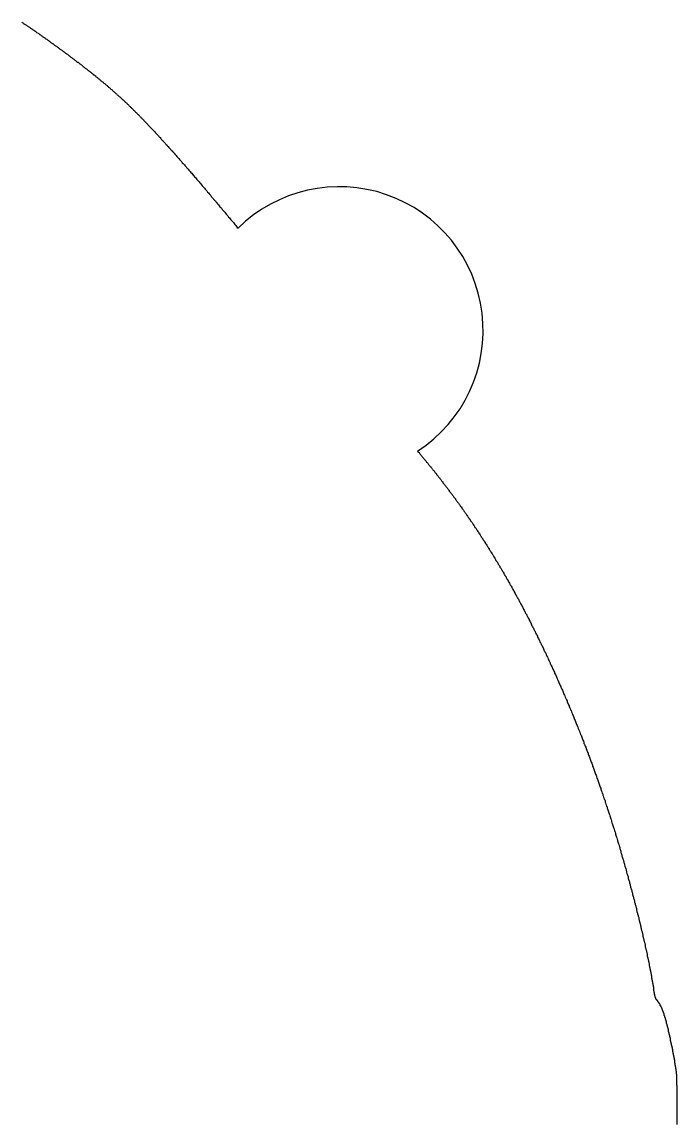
# Model space of a CAD drawing. Header units: millimetres. Extents: x 289 to 9778, y -894 to 6380.
# Drawn here: x 7161.45 to 7184.21, y -376.56 to -338.24 of the extents above; entities that cross this region are included whole.
import ezdxf

# ---------------------------------------------------------------- set-up
doc = ezdxf.new("R2010")
doc.units = ezdxf.units.MM

msp = doc.modelspace()

# ---------------------------------------------------------------- linework, layer by layer
for points in [[(7161.44, -338.243, 0), (7161.46, -338.253, 0), (7161.48, -338.273, 0), (7161.5, -338.283, 0), (7161.52, -338.303, 0), (7161.54, -338.313, 0), (7161.56, -338.323, 0), (7161.58, -338.343, 0), (7161.61, -338.353, 0), (7161.63, -338.373, 0), (7161.65, -338.383, 0), (7161.67, -338.393, 0), (7161.69, -338.413, 0), (7161.71, -338.423, 0), (7161.73, -338.443, 0), (7161.75, -338.453, 0), (7161.77, -338.473, 0), (7161.79, -338.483, 0), (7161.82, -338.503, 0), (7161.84, -338.513, 0), (7161.86, -338.523, 0), (7161.88, -338.543, 0), (7161.9, -338.553, 0), (7161.92, -338.573, 0), (7161.94, -338.583, 0), (7161.96, -338.603, 0), (7161.99, -338.613, 0), (7162.01, -338.633, 0), (7162.03, -338.643, 0), (7162.05, -338.663, 0), (7162.07, -338.673, 0), (7162.09, -338.693, 0), (7162.11, -338.703, 0), (7162.13, -338.723, 0), (7162.16, -338.733, 0), (7162.18, -338.753, 0), (7162.2, -338.763, 0), (7162.22, -338.783, 0), (7162.24, -338.793, 0), (7162.26, -338.813, 0), (7162.28, -338.823, 0), (7162.31, -338.843, 0), (7162.33, -338.853, 0), (7162.35, -338.873, 0), (7162.37, -338.883, 0), (7162.39, -338.903, 0), (7162.41, -338.913, 0), (7162.43, -338.933, 0), (7162.45, -338.953, 0), (7162.48, -338.963, 0), (7162.5, -338.983, 0), (7162.52, -338.993, 0), (7162.54, -339.013, 0), (7162.56, -339.023, 0), (7162.58, -339.043, 0), (7162.6, -339.053, 0), (7162.62, -339.073, 0), (7162.65, -339.083, 0), (7162.67, -339.103, 0), (7162.69, -339.113, 0), (7162.71, -339.133, 0), (7162.73, -339.153, 0), (7162.75, -339.163, 0), (7162.77, -339.183, 0), (7162.79, -339.193, 0), (7162.82, -339.213, 0), (7162.84, -339.223, 0), (7162.86, -339.243, 0), (7162.88, -339.253, 0), (7162.9, -339.273, 0), (7162.92, -339.283, 0), (7162.94, -339.303, 0), (7162.96, -339.323, 0), (7162.98, -339.333, 0), (7163, -339.353, 0), (7163.03, -339.363, 0), (7163.05, -339.383, 0), (7163.07, -339.393, 0), (7163.09, -339.413, 0), (7163.11, -339.423, 0), (7163.13, -339.443, 0), (7163.15, -339.463, 0), (7163.17, -339.473, 0), (7163.19, -339.493, 0), (7163.21, -339.503, 0), (7163.23, -339.523, 0), (7163.25, -339.533, 0), (7163.27, -339.553, 0), (7163.29, -339.563, 0), (7163.31, -339.583, 0), (7163.33, -339.603, 0), (7163.35, -339.613, 0), (7163.37, -339.633, 0), (7163.4, -339.643, 0), (7163.42, -339.663, 0), (7163.44, -339.673, 0), (7163.46, -339.693, 0), (7163.48, -339.703, 0), (7163.5, -339.723, 0), (7163.52, -339.733, 0), (7163.54, -339.753, 0), (7163.56, -339.773, 0), (7163.57, -339.783, 0), (7163.59, -339.803, 0), (7163.61, -339.813, 0), (7163.63, -339.833, 0), (7163.65, -339.843, 0), (7163.67, -339.863, 0), (7163.69, -339.873, 0), (7163.71, -339.893, 0), (7163.73, -339.903, 0), (7163.75, -339.923, 0), (7163.77, -339.933, 0), (7163.79, -339.953, 0), (7163.81, -339.963, 0), (7163.83, -339.983, 0), (7163.85, -339.993, 0), (7163.86, -340.013, 0), (7163.88, -340.023, 0), (7163.9, -340.043, 0), (7163.92, -340.053, 0), (7163.94, -340.073, 0), (7163.96, -340.083, 0), (7163.98, -340.103, 0), (7164, -340.113, 0), (7164.01, -340.133, 0), (7164.03, -340.143, 0), (7164.05, -340.163, 0), (7164.07, -340.173, 0), (7164.09, -340.193, 0), (7164.1, -340.203, 0), (7164.12, -340.223, 0), (7164.14, -340.233, 0), (7164.16, -340.253, 0), (7164.18, -340.263, 0), (7164.19, -340.283, 0), (7164.21, -340.293, 0), (7164.23, -340.313, 0), (7164.25, -340.323, 0), (7164.27, -340.333, 0), (7164.28, -340.353, 0), (7164.3, -340.363, 0), (7164.32, -340.383, 0), (7164.34, -340.393, 0), (7164.35, -340.413, 0), (7164.37, -340.423, 0), (7164.39, -340.443, 0), (7164.41, -340.453, 0), (7164.42, -340.473, 0), (7164.44, -340.483, 0), (7164.46, -340.503, 0), (7164.48, -340.513, 0), (7164.49, -340.533, 0), (7164.51, -340.543, 0), (7164.53, -340.563, 0), (7164.54, -340.573, 0), (7164.56, -340.593, 0), (7164.58, -340.603, 0), (7164.59, -340.623, 0), (7164.61, -340.633, 0), (7164.63, -340.653, 0), (7164.65, -340.663, 0), (7164.66, -340.683, 0), (7164.68, -340.693, 0), (7164.7, -340.713, 0), (7164.71, -340.723, 0), (7164.73, -340.743, 0), (7164.75, -340.753, 0), (7164.76, -340.773, 0), (7164.78, -340.783, 0), (7164.8, -340.803, 0), (7164.82, -340.813, 0), (7164.83, -340.833, 0), (7164.85, -340.843, 0), (7164.87, -340.863, 0), (7164.88, -340.873, 0), (7164.9, -340.893, 0), (7164.92, -340.913, 0), (7164.93, -340.923, 0), (7164.95, -340.943, 0), (7164.97, -340.953, 0), (7164.99, -340.973, 0), (7165, -340.983, 0), (7165.02, -341.003, 0), (7165.04, -341.023, 0), (7165.05, -341.033, 0), (7165.07, -341.053, 0), (7165.09, -341.063, 0), (7165.1, -341.083, 0), (7165.12, -341.103, 0), (7165.14, -341.113, 0), (7165.16, -341.133, 0), (7165.17, -341.153, 0), (7165.19, -341.163, 0), (7165.21, -341.183, 0), (7165.22, -341.203, 0), (7165.24, -341.213, 0), (7165.26, -341.233, 0), (7165.28, -341.253, 0), (7165.29, -341.263, 0), (7165.31, -341.283, 0), (7165.33, -341.303, 0), (7165.35, -341.323, 0), (7165.36, -341.333, 0), (7165.38, -341.353, 0), (7165.4, -341.373, 0), (7165.42, -341.393, 0), (7165.43, -341.403, 0), (7165.45, -341.423, 0), (7165.47, -341.443, 0), (7165.49, -341.463, 0), (7165.5, -341.473, 0), (7165.52, -341.493, 0), (7165.54, -341.513, 0), (7165.56, -341.533, 0), (7165.58, -341.553, 0), (7165.59, -341.573, 0), (7165.61, -341.583, 0), (7165.63, -341.603, 0), (7165.65, -341.623, 0), (7165.67, -341.643, 0), (7165.69, -341.663, 0), (7165.7, -341.683, 0), (7165.72, -341.703, 0), (7165.74, -341.723, 0), (7165.76, -341.743, 0), (7165.78, -341.763, 0), (7165.8, -341.783, 0), (7165.82, -341.803, 0), (7165.84, -341.823, 0), (7165.85, -341.843, 0), (7165.87, -341.863, 0), (7165.89, -341.883, 0), (7165.91, -341.903, 0), (7165.93, -341.923, 0), (7165.95, -341.943, 0), (7165.97, -341.963, 0), (7165.99, -341.983, 0), (7166.01, -342.003, 0), (7166.03, -342.023, 0), (7166.05, -342.043, 0), (7166.07, -342.063, 0), (7166.09, -342.093, 0), (7166.11, -342.113, 0), (7166.13, -342.133, 0), (7166.15, -342.153, 0), (7166.17, -342.173, 0), (7166.19, -342.203, 0), (7166.21, -342.223, 0), (7166.23, -342.243, 0), (7166.25, -342.263, 0), (7166.27, -342.293, 0), (7166.29, -342.313, 0), (7166.31, -342.333, 0), (7166.34, -342.363, 0), (7166.36, -342.383, 0), (7166.38, -342.403, 0), (7166.4, -342.433, 0), (7166.42, -342.453, 0), (7166.44, -342.483, 0), (7166.46, -342.503, 0), (7166.49, -342.523, 0), (7166.51, -342.553, 0), (7166.53, -342.573, 0), (7166.55, -342.603, 0), (7166.58, -342.623, 0), (7166.6, -342.653, 0), (7166.62, -342.673, 0), (7166.64, -342.703, 0), (7166.67, -342.723, 0), (7166.69, -342.753, 0), (7166.71, -342.783, 0), (7166.74, -342.803, 0), (7166.76, -342.833, 0), (7166.78, -342.863, 0), (7166.81, -342.883, 0), (7166.83, -342.913, 0), (7166.85, -342.943, 0), (7166.88, -342.963, 0), (7166.9, -342.993, 0), (7166.92, -343.023, 0), (7166.95, -343.043, 0), (7166.97, -343.073, 0), (7167, -343.103, 0), (7167.02, -343.133, 0), (7167.05, -343.163, 0), (7167.07, -343.183, 0), (7167.1, -343.213, 0), (7167.12, -343.243, 0), (7167.15, -343.273, 0), (7167.17, -343.303, 0), (7167.2, -343.333, 0), (7167.22, -343.363, 0), (7167.25, -343.393, 0), (7167.27, -343.413, 0), (7167.3, -343.443, 0), (7167.32, -343.473, 0), (7167.35, -343.503, 0), (7167.37, -343.533, 0), (7167.4, -343.563, 0), (7167.42, -343.593, 0), (7167.45, -343.623, 0), (7167.48, -343.653, 0), (7167.5, -343.683, 0), (7167.53, -343.713, 0), (7167.55, -343.743, 0), (7167.58, -343.773, 0), (7167.61, -343.803, 0), (7167.63, -343.833, 0), (7167.66, -343.873, 0), (7167.69, -343.903, 0), (7167.71, -343.933, 0), (7167.74, -343.963, 0), (7167.77, -343.993, 0), (7167.79, -344.023, 0), (7167.82, -344.053, 0), (7167.85, -344.083, 0), (7167.87, -344.113, 0), (7167.9, -344.153, 0), (7167.93, -344.183, 0), (7167.95, -344.213, 0), (7167.98, -344.243, 0), (7168.01, -344.273, 0), (7168.03, -344.303, 0), (7168.06, -344.343, 0), (7168.09, -344.373, 0), (7168.11, -344.403, 0), (7168.14, -344.433, 0), (7168.17, -344.463, 0), (7168.2, -344.503, 0), (7168.22, -344.533, 0), (7168.25, -344.563, 0), (7168.28, -344.593, 0), (7168.3, -344.633, 0), (7168.33, -344.663, 0), (7168.36, -344.693, 0), (7168.39, -344.723, 0), (7168.41, -344.763, 0), (7168.44, -344.793, 0), (7168.47, -344.823, 0), (7168.5, -344.853, 0), (7168.52, -344.893, 0), (7168.55, -344.923, 0), (7168.58, -344.953, 0), (7168.6, -344.983, 0), (7168.63, -345.023, 0), (7168.66, -345.053, 0), (7168.69, -345.083, 0), (7168.71, -345.123, 0), (7168.74, -345.153, 0), (7168.77, -345.183, 0), (7168.8, -345.213, 0), (7168.82, -345.253, 0), (7168.85, -345.283, 0), (7168.88, -345.313, 0), (7168.9, -345.353, 0), (7168.93, -345.383, 0), (7168.96, -345.413, 0)], [(7175.2, -353.163, 0), (7175.21, -353.183, 0), (7175.23, -353.203, 0), (7175.25, -353.213, 0), (7175.26, -353.233, 0), (7175.28, -353.253, 0), (7175.29, -353.273, 0), (7175.31, -353.293, 0), (7175.32, -353.313, 0), (7175.34, -353.333, 0), (7175.36, -353.353, 0), (7175.37, -353.373, 0), (7175.39, -353.393, 0), (7175.4, -353.403, 0), (7175.42, -353.423, 0), (7175.43, -353.443, 0), (7175.45, -353.463, 0), (7175.47, -353.483, 0), (7175.48, -353.503, 0), (7175.5, -353.523, 0), (7175.51, -353.543, 0), (7175.53, -353.563, 0), (7175.55, -353.583, 0), (7175.56, -353.603, 0), (7175.58, -353.623, 0), (7175.59, -353.643, 0), (7175.61, -353.663, 0), (7175.62, -353.683, 0), (7175.64, -353.693, 0), (7175.66, -353.713, 0), (7175.67, -353.733, 0), (7175.69, -353.753, 0), (7175.7, -353.773, 0), (7175.72, -353.793, 0), (7175.73, -353.813, 0), (7175.75, -353.833, 0), (7175.77, -353.853, 0), (7175.78, -353.873, 0), (7175.8, -353.893, 0), (7175.81, -353.913, 0), (7175.83, -353.933, 0), (7175.85, -353.953, 0), (7175.86, -353.973, 0), (7175.88, -353.993, 0), (7175.89, -354.013, 0), (7175.91, -354.033, 0), (7175.92, -354.053, 0), (7175.94, -354.073, 0), (7175.96, -354.093, 0), (7175.97, -354.113, 0), (7175.99, -354.133, 0), (7176, -354.153, 0), (7176.02, -354.173, 0), (7176.03, -354.193, 0), (7176.05, -354.213, 0), (7176.07, -354.233, 0), (7176.08, -354.263, 0), (7176.1, -354.283, 0), (7176.11, -354.303, 0), (7176.13, -354.323, 0), (7176.14, -354.343, 0), (7176.16, -354.363, 0), (7176.18, -354.383, 0), (7176.19, -354.403, 0), (7176.21, -354.423, 0), (7176.22, -354.443, 0), (7176.24, -354.463, 0), (7176.26, -354.483, 0), (7176.27, -354.503, 0), (7176.29, -354.523, 0), (7176.3, -354.553, 0), (7176.32, -354.573, 0), (7176.33, -354.593, 0), (7176.35, -354.613, 0), (7176.37, -354.633, 0), (7176.38, -354.653, 0), (7176.4, -354.673, 0), (7176.41, -354.693, 0), (7176.43, -354.713, 0), (7176.44, -354.743, 0), (7176.46, -354.763, 0), (7176.48, -354.783, 0), (7176.49, -354.803, 0), (7176.51, -354.823, 0), (7176.52, -354.843, 0), (7176.54, -354.863, 0), (7176.55, -354.893, 0), (7176.57, -354.913, 0), (7176.58, -354.933, 0), (7176.6, -354.953, 0), (7176.62, -354.973, 0), (7176.63, -354.993, 0), (7176.65, -355.023, 0), (7176.66, -355.043, 0), (7176.68, -355.063, 0), (7176.69, -355.083, 0), (7176.71, -355.103, 0), (7176.73, -355.133, 0), (7176.74, -355.153, 0), (7176.76, -355.173, 0), (7176.77, -355.193, 0), (7176.79, -355.213, 0), (7176.8, -355.243, 0), (7176.82, -355.263, 0), (7176.84, -355.283, 0), (7176.85, -355.303, 0), (7176.87, -355.333, 0), (7176.88, -355.353, 0), (7176.9, -355.373, 0), (7176.91, -355.393, 0), (7176.93, -355.423, 0), (7176.94, -355.443, 0), (7176.96, -355.463, 0), (7176.98, -355.483, 0), (7176.99, -355.513, 0), (7177.01, -355.533, 0), (7177.02, -355.553, 0), (7177.04, -355.583, 0), (7177.05, -355.603, 0), (7177.07, -355.623, 0), (7177.09, -355.643, 0), (7177.1, -355.673, 0), (7177.12, -355.693, 0), (7177.13, -355.713, 0), (7177.15, -355.743, 0), (7177.16, -355.763, 0), (7177.18, -355.783, 0), (7177.19, -355.813, 0), (7177.21, -355.833, 0), (7177.23, -355.853, 0), (7177.24, -355.883, 0), (7177.26, -355.903, 0), (7177.27, -355.923, 0), (7177.29, -355.953, 0), (7177.3, -355.973, 0), (7177.32, -355.993, 0), (7177.33, -356.023, 0), (7177.35, -356.043, 0), (7177.37, -356.073, 0), (7177.38, -356.093, 0), (7177.4, -356.113, 0), (7177.41, -356.143, 0), (7177.43, -356.163, 0), (7177.44, -356.193, 0), (7177.46, -356.213, 0), (7177.47, -356.233, 0), (7177.49, -356.263, 0), (7177.51, -356.283, 0), (7177.52, -356.313, 0), (7177.54, -356.333, 0), (7177.55, -356.363, 0), (7177.57, -356.383, 0), (7177.58, -356.403, 0), (7177.6, -356.433, 0), (7177.61, -356.453, 0), (7177.63, -356.483, 0), (7177.65, -356.503, 0), (7177.66, -356.533, 0), (7177.68, -356.553, 0), (7177.69, -356.583, 0), (7177.71, -356.603, 0), (7177.72, -356.633, 0), (7177.74, -356.653, 0), (7177.75, -356.683, 0), (7177.77, -356.703, 0), (7177.79, -356.733, 0), (7177.8, -356.753, 0), (7177.82, -356.783, 0), (7177.83, -356.803, 0), (7177.85, -356.833, 0), (7177.86, -356.853, 0), (7177.88, -356.883, 0), (7177.89, -356.913, 0), (7177.91, -356.933, 0), (7177.92, -356.963, 0), (7177.94, -356.983, 0), (7177.96, -357.013, 0), (7177.97, -357.033, 0), (7177.99, -357.063, 0), (7178, -357.093, 0), (7178.02, -357.113, 0), (7178.03, -357.143, 0), (7178.05, -357.163, 0), (7178.06, -357.193, 0), (7178.08, -357.223, 0), (7178.1, -357.243, 0), (7178.11, -357.273, 0), (7178.13, -357.293, 0), (7178.14, -357.323, 0), (7178.16, -357.353, 0), (7178.17, -357.373, 0), (7178.19, -357.403, 0), (7178.2, -357.433, 0), (7178.22, -357.453, 0), (7178.23, -357.483, 0), (7178.25, -357.513, 0), (7178.27, -357.533, 0), (7178.28, -357.563, 0), (7178.3, -357.593, 0), (7178.31, -357.623, 0), (7178.33, -357.643, 0), (7178.34, -357.673, 0), (7178.36, -357.703, 0), (7178.37, -357.723, 0), (7178.39, -357.753, 0), (7178.4, -357.783, 0), (7178.42, -357.813, 0), (7178.44, -357.833, 0), (7178.45, -357.863, 0), (7178.47, -357.893, 0), (7178.48, -357.923, 0), (7178.5, -357.943, 0), (7178.51, -357.973, 0), (7178.53, -358.003, 0), (7178.54, -358.033, 0), (7178.56, -358.063, 0), (7178.57, -358.083, 0), (7178.59, -358.113, 0), (7178.6, -358.143, 0), (7178.62, -358.173, 0), (7178.64, -358.203, 0), (7178.65, -358.223, 0), (7178.67, -358.253, 0), (7178.68, -358.283, 0), (7178.7, -358.313, 0), (7178.71, -358.343, 0), (7178.73, -358.373, 0), (7178.74, -358.403, 0), (7178.76, -358.423, 0), (7178.77, -358.453, 0), (7178.79, -358.483, 0), (7178.81, -358.513, 0), (7178.82, -358.543, 0), (7178.84, -358.573, 0), (7178.85, -358.603, 0), (7178.87, -358.633, 0), (7178.88, -358.663, 0), (7178.9, -358.693, 0), (7178.91, -358.723, 0), (7178.93, -358.753, 0), (7178.94, -358.783, 0), (7178.96, -358.803, 0), (7178.97, -358.833, 0), (7178.99, -358.863, 0), (7179.01, -358.893, 0), (7179.02, -358.923, 0), (7179.04, -358.953, 0), (7179.05, -358.983, 0), (7179.07, -359.013, 0), (7179.08, -359.043, 0), (7179.1, -359.073, 0), (7179.11, -359.103, 0), (7179.13, -359.133, 0), (7179.14, -359.163, 0), (7179.16, -359.203, 0), (7179.17, -359.233, 0), (7179.19, -359.263, 0), (7179.2, -359.293, 0), (7179.22, -359.323, 0), (7179.24, -359.353, 0), (7179.25, -359.383, 0), (7179.27, -359.413, 0), (7179.28, -359.443, 0), (7179.3, -359.473, 0), (7179.31, -359.503, 0), (7179.33, -359.533, 0), (7179.34, -359.563, 0), (7179.36, -359.593, 0), (7179.37, -359.633, 0), (7179.39, -359.663, 0), (7179.4, -359.693, 0), (7179.42, -359.723, 0), (7179.43, -359.753, 0), (7179.45, -359.783, 0), (7179.46, -359.813, 0), (7179.48, -359.843, 0), (7179.49, -359.883, 0), (7179.51, -359.913, 0), (7179.53, -359.943, 0), (7179.54, -359.973, 0), (7179.56, -360.003, 0), (7179.57, -360.033, 0), (7179.59, -360.073, 0), (7179.6, -360.103, 0), (7179.62, -360.133, 0), (7179.63, -360.163, 0), (7179.65, -360.193, 0), (7179.66, -360.233, 0), (7179.68, -360.263, 0), (7179.69, -360.293, 0), (7179.71, -360.323, 0), (7179.72, -360.353, 0), (7179.74, -360.393, 0), (7179.75, -360.423, 0), (7179.77, -360.453, 0), (7179.78, -360.483, 0), (7179.8, -360.523, 0), (7179.81, -360.553, 0), (7179.83, -360.583, 0), (7179.84, -360.613, 0), (7179.86, -360.653, 0), (7179.87, -360.683, 0), (7179.89, -360.713, 0), (7179.9, -360.743, 0), (7179.92, -360.783, 0), (7179.93, -360.813, 0), (7179.95, -360.843, 0), (7179.96, -360.883, 0), (7179.98, -360.913, 0), (7179.99, -360.943, 0), (7180.01, -360.973, 0), (7180.02, -361.013, 0), (7180.04, -361.043, 0), (7180.05, -361.073, 0), (7180.06, -361.113, 0), (7180.08, -361.143, 0), (7180.09, -361.173, 0), (7180.11, -361.213, 0), (7180.12, -361.243, 0), (7180.14, -361.273, 0), (7180.15, -361.313, 0), (7180.17, -361.343, 0), (7180.18, -361.373, 0), (7180.2, -361.413, 0), (7180.21, -361.443, 0), (7180.23, -361.473, 0), (7180.24, -361.513, 0), (7180.26, -361.543, 0), (7180.27, -361.573, 0), (7180.28, -361.613, 0), (7180.3, -361.643, 0), (7180.31, -361.673, 0), (7180.33, -361.713, 0), (7180.34, -361.743, 0), (7180.36, -361.783, 0), (7180.37, -361.813, 0), (7180.39, -361.843, 0), (7180.4, -361.883, 0), (7180.41, -361.913, 0), (7180.43, -361.953, 0), (7180.44, -361.983, 0), (7180.46, -362.013, 0), (7180.47, -362.053, 0), (7180.49, -362.083, 0), (7180.5, -362.113, 0), (7180.51, -362.153, 0), (7180.53, -362.183, 0), (7180.54, -362.223, 0), (7180.56, -362.253, 0), (7180.57, -362.293, 0), (7180.58, -362.323, 0), (7180.6, -362.353, 0), (7180.61, -362.393, 0), (7180.63, -362.423, 0), (7180.64, -362.463, 0), (7180.65, -362.493, 0), (7180.67, -362.523, 0), (7180.68, -362.563, 0), (7180.7, -362.593, 0), (7180.71, -362.633, 0), (7180.72, -362.663, 0), (7180.74, -362.703, 0), (7180.75, -362.733, 0), (7180.77, -362.763, 0), (7180.78, -362.803, 0), (7180.79, -362.833, 0), (7180.81, -362.873, 0), (7180.82, -362.903, 0), (7180.83, -362.943, 0), (7180.85, -362.973, 0), (7180.86, -363.013, 0), (7180.88, -363.043, 0), (7180.89, -363.073, 0), (7180.9, -363.113, 0), (7180.92, -363.143, 0), (7180.93, -363.183, 0), (7180.94, -363.213, 0), (7180.96, -363.253, 0), (7180.97, -363.283, 0), (7180.98, -363.323, 0), (7181, -363.353, 0), (7181.01, -363.393, 0), (7181.02, -363.423, 0), (7181.04, -363.453, 0), (7181.05, -363.493, 0), (7181.06, -363.523, 0), (7181.08, -363.563, 0), (7181.09, -363.593, 0), (7181.1, -363.633, 0), (7181.12, -363.663, 0), (7181.13, -363.703, 0), (7181.14, -363.733, 0), (7181.16, -363.773, 0), (7181.17, -363.803, 0), (7181.18, -363.843, 0), (7181.19, -363.873, 0), (7181.21, -363.903, 0), (7181.22, -363.943, 0), (7181.23, -363.973, 0), (7181.25, -364.013, 0), (7181.26, -364.043, 0), (7181.27, -364.083, 0), (7181.28, -364.113, 0), (7181.3, -364.153, 0), (7181.31, -364.183, 0), (7181.32, -364.223, 0), (7181.33, -364.253, 0), (7181.35, -364.293, 0), (7181.36, -364.323, 0), (7181.37, -364.363, 0), (7181.38, -364.393, 0), (7181.4, -364.433, 0), (7181.41, -364.463, 0), (7181.42, -364.493, 0), (7181.43, -364.533, 0), (7181.45, -364.563, 0), (7181.46, -364.603, 0), (7181.47, -364.633, 0), (7181.48, -364.673, 0), (7181.49, -364.703, 0), (7181.51, -364.743, 0), (7181.52, -364.773, 0), (7181.53, -364.813, 0), (7181.54, -364.843, 0), (7181.56, -364.883, 0), (7181.57, -364.913, 0), (7181.58, -364.953, 0), (7181.59, -364.983, 0), (7181.6, -365.013, 0), (7181.61, -365.053, 0), (7181.63, -365.083, 0), (7181.64, -365.123, 0), (7181.65, -365.153, 0), (7181.66, -365.193, 0), (7181.67, -365.223, 0), (7181.68, -365.263, 0), (7181.7, -365.293, 0), (7181.71, -365.323, 0), (7181.72, -365.363, 0), (7181.73, -365.393, 0), (7181.74, -365.433, 0), (7181.75, -365.463, 0), (7181.76, -365.503, 0), (7181.78, -365.533, 0), (7181.79, -365.573, 0), (7181.8, -365.603, 0), (7181.81, -365.633, 0), (7181.82, -365.673, 0), (7181.83, -365.703, 0), (7181.84, -365.743, 0), (7181.85, -365.773, 0), (7181.87, -365.803, 0), (7181.88, -365.843, 0), (7181.89, -365.873, 0), (7181.9, -365.913, 0), (7181.91, -365.943, 0), (7181.92, -365.973, 0), (7181.93, -366.013, 0), (7181.94, -366.043, 0), (7181.95, -366.083, 0), (7181.96, -366.113, 0), (7181.97, -366.143, 0), (7181.98, -366.183, 0), (7181.99, -366.213, 0), (7182.01, -366.253, 0), (7182.02, -366.283, 0), (7182.03, -366.313, 0), (7182.04, -366.353, 0), (7182.05, -366.383, 0), (7182.06, -366.413, 0), (7182.07, -366.453, 0), (7182.08, -366.483, 0), (7182.09, -366.513, 0), (7182.1, -366.553, 0), (7182.11, -366.583, 0), (7182.12, -366.613, 0), (7182.13, -366.653, 0), (7182.14, -366.683, 0), (7182.15, -366.713, 0), (7182.16, -366.753, 0), (7182.17, -366.783, 0), (7182.18, -366.813, 0), (7182.19, -366.843, 0), (7182.2, -366.883, 0), (7182.21, -366.913, 0), (7182.22, -366.943, 0), (7182.23, -366.983, 0), (7182.24, -367.013, 0), (7182.25, -367.043, 0), (7182.26, -367.073, 0), (7182.26, -367.113, 0), (7182.27, -367.143, 0), (7182.28, -367.173, 0), (7182.29, -367.203, 0), (7182.3, -367.243, 0), (7182.31, -367.273, 0), (7182.32, -367.303, 0), (7182.33, -367.333, 0), (7182.34, -367.363, 0), (7182.35, -367.403, 0), (7182.36, -367.433, 0), (7182.37, -367.463, 0), (7182.38, -367.493, 0), (7182.39, -367.523, 0), (7182.39, -367.553, 0), (7182.4, -367.593, 0), (7182.41, -367.623, 0), (7182.42, -367.653, 0), (7182.43, -367.683, 0), (7182.44, -367.713, 0), (7182.45, -367.743, 0), (7182.46, -367.773, 0), (7182.46, -367.803, 0), (7182.47, -367.843, 0), (7182.48, -367.873, 0), (7182.49, -367.903, 0), (7182.5, -367.933, 0), (7182.51, -367.963, 0), (7182.52, -367.993, 0), (7182.52, -368.023, 0), (7182.53, -368.053, 0), (7182.54, -368.083, 0), (7182.55, -368.113, 0), (7182.56, -368.143, 0), (7182.56, -368.173, 0), (7182.57, -368.203, 0), (7182.58, -368.233, 0), (7182.59, -368.263, 0), (7182.6, -368.293, 0), (7182.6, -368.323, 0), (7182.61, -368.353, 0), (7182.62, -368.383, 0), (7182.63, -368.413, 0), (7182.64, -368.443, 0), (7182.64, -368.473, 0), (7182.65, -368.503, 0), (7182.66, -368.533, 0), (7182.67, -368.563, 0), (7182.67, -368.583, 0), (7182.68, -368.613, 0), (7182.69, -368.643, 0), (7182.7, -368.673, 0), (7182.7, -368.703, 0), (7182.71, -368.733, 0), (7182.72, -368.763, 0), (7182.73, -368.783, 0), (7182.73, -368.813, 0), (7182.74, -368.843, 0), (7182.75, -368.873, 0), (7182.76, -368.903, 0), (7182.76, -368.923, 0), (7182.77, -368.953, 0), (7182.78, -368.983, 0), (7182.78, -369.013, 0), (7182.79, -369.033, 0), (7182.8, -369.063, 0), (7182.8, -369.093, 0), (7182.81, -369.123, 0), (7182.82, -369.143, 0), (7182.82, -369.173, 0), (7182.83, -369.203, 0), (7182.84, -369.223, 0), (7182.84, -369.253, 0), (7182.85, -369.283, 0), (7182.86, -369.303, 0), (7182.86, -369.333, 0), (7182.87, -369.353, 0), (7182.88, -369.383, 0), (7182.88, -369.413, 0), (7182.89, -369.433, 0), (7182.9, -369.463, 0), (7182.9, -369.483, 0), (7182.91, -369.513, 0), (7182.91, -369.533, 0), (7182.92, -369.563, 0), (7182.93, -369.583, 0), (7182.93, -369.613, 0), (7182.94, -369.633, 0), (7182.94, -369.663, 0), (7182.95, -369.683, 0), (7182.96, -369.713, 0), (7182.96, -369.733, 0), (7182.97, -369.753, 0), (7182.97, -369.783, 0), (7182.98, -369.803, 0), (7182.98, -369.833, 0), (7182.99, -369.853, 0), (7183, -369.873, 0), (7183, -369.903, 0), (7183.01, -369.923, 0), (7183.01, -369.943, 0), (7183.02, -369.973, 0), (7183.02, -369.993, 0), (7183.03, -370.013, 0), (7183.03, -370.033, 0), (7183.04, -370.063, 0), (7183.04, -370.083, 0), (7183.05, -370.103, 0), (7183.05, -370.123, 0), (7183.06, -370.143, 0), (7183.06, -370.173, 0), (7183.07, -370.193, 0), (7183.07, -370.213, 0), (7183.08, -370.233, 0), (7183.08, -370.253, 0), (7183.09, -370.273, 0), (7183.09, -370.293, 0), (7183.1, -370.313, 0), (7183.1, -370.343, 0), (7183.11, -370.363, 0), (7183.11, -370.383, 0), (7183.11, -370.403, 0), (7183.12, -370.423, 0), (7183.12, -370.443, 0), (7183.13, -370.463, 0), (7183.13, -370.483, 0), (7183.14, -370.503, 0), (7183.14, -370.513, 0), (7183.15, -370.533, 0), (7183.15, -370.553, 0), (7183.15, -370.573, 0), (7183.16, -370.593, 0), (7183.16, -370.613, 0), (7183.17, -370.633, 0), (7183.17, -370.653, 0), (7183.17, -370.663, 0), (7183.18, -370.683, 0), (7183.18, -370.703, 0), (7183.18, -370.723, 0), (7183.19, -370.743, 0), (7183.19, -370.753, 0), (7183.2, -370.773, 0), (7183.2, -370.793, 0), (7183.2, -370.803, 0), (7183.21, -370.823, 0), (7183.21, -370.843, 0), (7183.21, -370.853, 0), (7183.22, -370.873, 0), (7183.22, -370.893, 0), (7183.22, -370.903, 0), (7183.23, -370.923, 0), (7183.23, -370.933, 0), (7183.23, -370.953, 0), (7183.24, -370.973, 0), (7183.24, -370.983, 0), (7183.24, -371.003, 0), (7183.25, -371.013, 0), (7183.25, -371.033, 0), (7183.25, -371.043, 0), (7183.25, -371.063, 0), (7183.26, -371.073, 0), (7183.26, -371.093, 0), (7183.26, -371.103, 0), (7183.27, -371.123, 0), (7183.27, -371.133, 0), (7183.27, -371.143, 0), (7183.27, -371.163, 0), (7183.28, -371.173, 0), (7183.28, -371.183, 0), (7183.28, -371.203, 0), (7183.28, -371.213, 0), (7183.29, -371.223, 0), (7183.29, -371.243, 0), (7183.29, -371.253, 0), (7183.29, -371.263, 0), (7183.3, -371.283, 0), (7183.3, -371.293, 0), (7183.3, -371.303, 0), (7183.3, -371.313, 0), (7183.31, -371.333, 0), (7183.31, -371.343, 0), (7183.31, -371.353, 0), (7183.31, -371.363, 0), (7183.31, -371.383, 0), (7183.32, -371.393, 0), (7183.32, -371.403, 0), (7183.32, -371.413, 0), (7183.32, -371.423, 0), (7183.33, -371.433, 0), (7183.33, -371.443, 0), (7183.33, -371.463, 0), (7183.33, -371.473, 0), (7183.33, -371.483, 0), (7183.33, -371.493, 0), (7183.34, -371.503, 0), (7183.34, -371.513, 0), (7183.34, -371.523, 0), (7183.34, -371.533, 0), (7183.34, -371.543, 0), (7183.35, -371.553, 0), (7183.35, -371.563, 0), (7183.35, -371.573, 0), (7183.35, -371.583, 0), (7183.35, -371.593, 0), (7183.35, -371.603, 0), (7183.36, -371.613, 0), (7183.36, -371.623, 0), (7183.36, -371.633, 0), (7183.36, -371.643, 0), (7183.36, -371.653, 0), (7183.36, -371.663, 0), (7183.36, -371.663, 0), (7183.37, -371.673, 0), (7183.37, -371.683, 0), (7183.37, -371.693, 0), (7183.37, -371.703, 0), (7183.37, -371.713, 0), (7183.37, -371.723, 0), (7183.37, -371.723, 0), (7183.38, -371.733, 0), (7183.38, -371.743, 0), (7183.38, -371.753, 0), (7183.38, -371.763, 0), (7183.38, -371.763, 0), (7183.38, -371.773, 0), (7183.38, -371.783, 0), (7183.38, -371.793, 0), (7183.39, -371.793, 0), (7183.39, -371.803, 0), (7183.39, -371.813, 0), (7183.39, -371.823, 0), (7183.39, -371.823, 0), (7183.39, -371.833, 0), (7183.39, -371.843, 0), (7183.39, -371.843, 0), (7183.39, -371.853, 0), (7183.4, -371.863, 0), (7183.4, -371.863, 0), (7183.4, -371.873, 0), (7183.4, -371.883, 0), (7183.4, -371.883, 0), (7183.4, -371.893, 0), (7183.4, -371.903, 0), (7183.4, -371.903, 0), (7183.4, -371.913, 0), (7183.4, -371.913, 0), (7183.41, -371.923, 0), (7183.41, -371.933, 0), (7183.41, -371.933, 0), (7183.41, -371.943, 0), (7183.41, -371.943, 0), (7183.41, -371.953, 0), (7183.41, -371.953, 0), (7183.41, -371.963, 0), (7183.41, -371.963, 0), (7183.41, -371.973, 0), (7183.41, -371.973, 0), (7183.41, -371.983, 0), (7183.42, -371.983, 0), (7183.42, -371.993, 0), (7183.42, -371.993, 0), (7183.42, -372.003, 0), (7183.42, -372.003, 0), (7183.42, -372.013, 0), (7183.42, -372.013, 0), (7183.42, -372.023, 0), (7183.42, -372.023, 0), (7183.42, -372.033, 0), (7183.42, -372.033, 0), (7183.42, -372.033, 0), (7183.42, -372.043, 0), (7183.42, -372.043, 0), (7183.43, -372.053, 0), (7183.43, -372.053, 0), (7183.43, -372.053, 0), (7183.43, -372.063, 0), (7183.43, -372.063, 0), (7183.43, -372.073, 0), (7183.43, -372.073, 0), (7183.43, -372.073, 0), (7183.43, -372.083, 0), (7183.43, -372.083, 0), (7183.43, -372.083, 0), (7183.43, -372.093, 0), (7183.43, -372.093, 0), (7183.43, -372.093, 0), (7183.43, -372.093, 0), (7183.44, -372.103, 0), (7183.44, -372.103, 0), (7183.44, -372.103, 0), (7183.44, -372.113, 0), (7183.44, -372.113, 0), (7183.44, -372.113, 0), (7183.44, -372.113, 0), (7183.44, -372.123, 0), (7183.44, -372.123, 0), (7183.44, -372.123, 0), (7183.44, -372.123, 0), (7183.44, -372.133, 0), (7183.44, -372.133, 0), (7183.44, -372.133, 0), (7183.44, -372.133, 0), (7183.44, -372.133, 0), (7183.44, -372.143, 0), (7183.44, -372.143, 0), (7183.45, -372.143, 0), (7183.45, -372.143, 0), (7183.45, -372.143, 0), (7183.45, -372.143, 0), (7183.45, -372.153, 0), (7183.45, -372.153, 0), (7183.45, -372.153, 0), (7183.45, -372.153, 0), (7183.45, -372.153, 0), (7183.45, -372.153, 0), (7183.45, -372.153, 0), (7183.45, -372.163, 0), (7183.45, -372.163, 0), (7183.45, -372.163, 0), (7183.45, -372.163, 0), (7183.45, -372.163, 0), (7183.45, -372.163, 0), (7183.45, -372.163, 0), (7183.45, -372.163, 0), (7183.45, -372.173, 0), (7183.45, -372.173, 0), (7183.45, -372.173, 0), (7183.45, -372.173, 0), (7183.45, -372.173, 0), (7183.46, -372.173, 0), (7183.46, -372.173, 0), (7183.46, -372.173, 0), (7183.46, -372.173, 0), (7183.46, -372.173, 0), (7183.46, -372.173, 0), (7183.46, -372.183, 0), (7183.46, -372.183, 0), (7183.46, -372.183, 0), (7183.46, -372.183, 0), (7183.46, -372.183, 0), (7183.46, -372.183, 0), (7183.46, -372.183, 0), (7183.46, -372.183, 0), (7183.46, -372.183, 0), (7183.46, -372.183, 0), (7183.46, -372.183, 0), (7183.46, -372.183, 0), (7183.46, -372.193, 0), (7183.46, -372.193, 0), (7183.46, -372.193, 0), (7183.47, -372.193, 0), (7183.47, -372.193, 0), (7183.47, -372.193, 0), (7183.47, -372.193, 0), (7183.47, -372.193, 0), (7183.47, -372.193, 0), (7183.47, -372.193, 0), (7183.47, -372.193, 0), (7183.47, -372.203, 0), (7183.47, -372.203, 0), (7183.47, -372.203, 0), (7183.47, -372.203, 0), (7183.47, -372.203, 0), (7183.47, -372.203, 0), (7183.48, -372.203, 0), (7183.48, -372.203, 0), (7183.48, -372.203, 0), (7183.48, -372.213, 0), (7183.48, -372.213, 0), (7183.48, -372.213, 0), (7183.48, -372.213, 0), (7183.48, -372.213, 0), (7183.48, -372.213, 0), (7183.48, -372.213, 0), (7183.49, -372.223, 0), (7183.49, -372.223, 0), (7183.49, -372.223, 0), (7183.49, -372.223, 0), (7183.49, -372.223, 0), (7183.49, -372.223, 0), (7183.49, -372.233, 0), (7183.49, -372.233, 0), (7183.49, -372.233, 0), (7183.5, -372.233, 0), (7183.5, -372.233, 0), (7183.5, -372.233, 0), (7183.5, -372.243, 0), (7183.5, -372.243, 0), (7183.5, -372.243, 0), (7183.5, -372.243, 0), (7183.51, -372.243, 0), (7183.51, -372.243, 0), (7183.51, -372.253, 0), (7183.51, -372.253, 0), (7183.51, -372.253, 0), (7183.51, -372.253, 0), (7183.52, -372.253, 0), (7183.52, -372.263, 0), (7183.52, -372.263, 0), (7183.52, -372.263, 0), (7183.52, -372.263, 0), (7183.52, -372.273, 0), (7183.53, -372.273, 0), (7183.53, -372.273, 0), (7183.53, -372.273, 0), (7183.53, -372.283, 0), (7183.53, -372.283, 0), (7183.53, -372.283, 0), (7183.54, -372.283, 0), (7183.54, -372.293, 0), (7183.54, -372.293, 0), (7183.54, -372.293, 0), (7183.54, -372.293, 0), (7183.55, -372.303, 0), (7183.55, -372.303, 0), (7183.55, -372.303, 0), (7183.55, -372.303, 0), (7183.55, -372.313, 0), (7183.56, -372.313, 0), (7183.56, -372.313, 0), (7183.56, -372.323, 0), (7183.56, -372.323, 0), (7183.56, -372.323, 0), (7183.57, -372.323, 0), (7183.57, -372.333, 0), (7183.57, -372.333, 0), (7183.57, -372.333, 0), (7183.57, -372.343, 0), (7183.58, -372.343, 0), (7183.58, -372.343, 0), (7183.58, -372.353, 0), (7183.58, -372.353, 0), (7183.58, -372.353, 0), (7183.59, -372.363, 0), (7183.59, -372.363, 0), (7183.59, -372.363, 0), (7183.59, -372.373, 0), (7183.59, -372.373, 0), (7183.6, -372.373, 0), (7183.6, -372.383, 0), (7183.6, -372.383, 0), (7183.6, -372.383, 0), (7183.61, -372.393, 0), (7183.61, -372.393, 0), (7183.61, -372.403, 0), (7183.61, -372.403, 0), (7183.61, -372.403, 0), (7183.62, -372.413, 0), (7183.62, -372.413, 0), (7183.62, -372.413, 0), (7183.62, -372.423, 0), (7183.62, -372.423, 0), (7183.63, -372.433, 0), (7183.63, -372.433, 0), (7183.63, -372.443, 0), (7183.63, -372.443, 0), (7183.64, -372.443, 0), (7183.64, -372.453, 0), (7183.64, -372.453, 0), (7183.64, -372.463, 0), (7183.64, -372.463, 0), (7183.65, -372.473, 0), (7183.65, -372.473, 0), (7183.65, -372.473, 0), (7183.65, -372.483, 0), (7183.66, -372.483, 0), (7183.66, -372.493, 0), (7183.66, -372.493, 0), (7183.66, -372.503, 0), (7183.66, -372.503, 0), (7183.67, -372.513, 0), (7183.67, -372.513, 0), (7183.67, -372.523, 0), (7183.67, -372.523, 0), (7183.68, -372.533, 0), (7183.68, -372.533, 0), (7183.68, -372.543, 0), (7183.68, -372.543, 0), (7183.69, -372.553, 0), (7183.69, -372.553, 0), (7183.69, -372.563, 0), (7183.69, -372.573, 0), (7183.69, -372.573, 0), (7183.7, -372.583, 0), (7183.7, -372.583, 0), (7183.7, -372.593, 0), (7183.7, -372.593, 0), (7183.71, -372.603, 0), (7183.71, -372.603, 0), (7183.71, -372.613, 0), (7183.71, -372.623, 0), (7183.71, -372.623, 0), (7183.72, -372.633, 0), (7183.72, -372.633, 0), (7183.72, -372.643, 0), (7183.72, -372.653, 0), (7183.73, -372.653, 0), (7183.73, -372.663, 0), (7183.73, -372.673, 0), (7183.73, -372.673, 0), (7183.73, -372.683, 0), (7183.74, -372.693, 0), (7183.74, -372.693, 0), (7183.74, -372.703, 0), (7183.74, -372.703, 0), (7183.75, -372.713, 0), (7183.75, -372.723, 0), (7183.75, -372.733, 0), (7183.75, -372.733, 0), (7183.76, -372.743, 0), (7183.76, -372.753, 0), (7183.76, -372.753, 0), (7183.76, -372.763, 0), (7183.76, -372.773, 0), (7183.77, -372.783, 0), (7183.77, -372.783, 0), (7183.77, -372.793, 0), (7183.77, -372.803, 0), (7183.78, -372.803, 0), (7183.78, -372.813, 0), (7183.78, -372.823, 0), (7183.78, -372.833, 0), (7183.79, -372.843, 0), (7183.79, -372.843, 0), (7183.79, -372.853, 0), (7183.79, -372.863, 0), (7183.79, -372.873, 0), (7183.8, -372.873, 0), (7183.8, -372.883, 0), (7183.8, -372.893, 0), (7183.8, -372.903, 0), (7183.81, -372.913, 0), (7183.81, -372.913, 0), (7183.81, -372.923, 0), (7183.81, -372.933, 0), (7183.82, -372.943, 0), (7183.82, -372.953, 0), (7183.82, -372.963, 0), (7183.82, -372.963, 0), (7183.82, -372.973, 0), (7183.83, -372.983, 0), (7183.83, -372.993, 0), (7183.83, -373.003, 0), (7183.83, -373.013, 0), (7183.84, -373.023, 0), (7183.84, -373.023, 0), (7183.84, -373.033, 0), (7183.84, -373.043, 0), (7183.84, -373.053, 0), (7183.85, -373.063, 0), (7183.85, -373.073, 0), (7183.85, -373.083, 0), (7183.85, -373.093, 0), (7183.86, -373.093, 0), (7183.86, -373.103, 0), (7183.86, -373.113, 0), (7183.86, -373.123, 0), (7183.87, -373.133, 0), (7183.87, -373.143, 0), (7183.87, -373.153, 0), (7183.87, -373.163, 0), (7183.87, -373.173, 0), (7183.88, -373.183, 0), (7183.88, -373.193, 0), (7183.88, -373.193, 0), (7183.88, -373.203, 0), (7183.89, -373.213, 0), (7183.89, -373.223, 0), (7183.89, -373.233, 0), (7183.89, -373.243, 0), (7183.89, -373.253, 0), (7183.9, -373.263, 0), (7183.9, -373.273, 0), (7183.9, -373.283, 0), (7183.9, -373.293, 0), (7183.91, -373.303, 0), (7183.91, -373.313, 0), (7183.91, -373.323, 0), (7183.91, -373.333, 0), (7183.91, -373.343, 0), (7183.92, -373.353, 0), (7183.92, -373.363, 0), (7183.92, -373.373, 0), (7183.92, -373.373, 0), (7183.93, -373.383, 0), (7183.93, -373.393, 0), (7183.93, -373.403, 0), (7183.93, -373.413, 0), (7183.93, -373.423, 0), (7183.94, -373.433, 0), (7183.94, -373.443, 0), (7183.94, -373.453, 0), (7183.94, -373.463, 0), (7183.95, -373.473, 0), (7183.95, -373.483, 0), (7183.95, -373.493, 0), (7183.95, -373.503, 0), (7183.95, -373.513, 0), (7183.96, -373.523, 0), (7183.96, -373.533, 0), (7183.96, -373.543, 0), (7183.96, -373.553, 0), (7183.97, -373.563, 0), (7183.97, -373.573, 0), (7183.97, -373.583, 0), (7183.97, -373.593, 0), (7183.97, -373.603, 0), (7183.98, -373.613, 0), (7183.98, -373.623, 0), (7183.98, -373.633, 0), (7183.98, -373.643, 0), (7183.98, -373.653, 0), (7183.99, -373.663, 0), (7183.99, -373.673, 0), (7183.99, -373.683, 0), (7183.99, -373.693, 0), (7183.99, -373.703, 0), (7184, -373.713, 0), (7184, -373.723, 0), (7184, -373.733, 0), (7184, -373.743, 0), (7184, -373.753, 0), (7184.01, -373.763, 0), (7184.01, -373.773, 0), (7184.01, -373.783, 0), (7184.01, -373.793, 0), (7184.01, -373.803, 0), (7184.02, -373.813, 0), (7184.02, -373.823, 0), (7184.02, -373.833, 0), (7184.02, -373.833, 0), (7184.02, -373.843, 0), (7184.03, -373.853, 0), (7184.03, -373.863, 0), (7184.03, -373.873, 0), (7184.03, -373.883, 0), (7184.03, -373.893, 0), (7184.04, -373.903, 0), (7184.04, -373.913, 0), (7184.04, -373.923, 0), (7184.04, -373.933, 0), (7184.04, -373.943, 0), (7184.05, -373.953, 0), (7184.05, -373.963, 0), (7184.05, -373.973, 0), (7184.05, -373.983, 0), (7184.05, -373.993, 0), (7184.05, -374.003, 0), (7184.06, -374.013, 0), (7184.06, -374.023, 0), (7184.06, -374.023, 0), (7184.06, -374.033, 0), (7184.06, -374.043, 0), (7184.07, -374.053, 0), (7184.07, -374.063, 0), (7184.07, -374.073, 0), (7184.07, -374.083, 0), (7184.07, -374.093, 0), (7184.07, -374.103, 0), (7184.08, -374.113, 0), (7184.08, -374.123, 0), (7184.08, -374.123, 0), (7184.08, -374.133, 0), (7184.08, -374.143, 0), (7184.08, -374.153, 0), (7184.09, -374.163, 0), (7184.09, -374.173, 0), (7184.09, -374.183, 0), (7184.09, -374.193, 0), (7184.09, -374.203, 0), (7184.09, -374.203, 0), (7184.1, -374.213, 0), (7184.1, -374.223, 0), (7184.1, -374.233, 0), (7184.1, -374.243, 0), (7184.1, -374.253, 0), (7184.1, -374.253, 0), (7184.1, -374.263, 0), (7184.11, -374.273, 0), (7184.11, -374.283, 0), (7184.11, -374.293, 0), (7184.11, -374.303, 0), (7184.11, -374.303, 0), (7184.11, -374.313, 0), (7184.11, -374.323, 0), (7184.12, -374.333, 0), (7184.12, -374.343, 0), (7184.12, -374.343, 0), (7184.12, -374.353, 0), (7184.12, -374.363, 0), (7184.12, -374.373, 0), (7184.12, -374.373, 0), (7184.13, -374.383, 0), (7184.13, -374.393, 0), (7184.13, -374.403, 0), (7184.13, -374.403, 0), (7184.13, -374.413, 0), (7184.13, -374.423, 0), (7184.13, -374.433, 0), (7184.13, -374.433, 0), (7184.14, -374.443, 0), (7184.14, -374.453, 0), (7184.14, -374.463, 0), (7184.14, -374.463, 0), (7184.14, -374.473, 0), (7184.14, -374.483, 0), (7184.14, -374.483, 0), (7184.14, -374.493, 0), (7184.14, -374.503, 0), (7184.15, -374.513, 0), (7184.15, -374.513, 0), (7184.15, -374.523, 0), (7184.15, -374.533, 0), (7184.15, -374.533, 0), (7184.15, -374.543, 0), (7184.15, -374.553, 0), (7184.15, -374.553, 0), (7184.15, -374.563, 0), (7184.15, -374.573, 0), (7184.16, -374.573, 0), (7184.16, -374.583, 0), (7184.16, -374.593, 0), (7184.16, -374.593, 0), (7184.16, -374.603, 0), (7184.16, -374.613, 0), (7184.16, -374.613, 0), (7184.16, -374.623, 0), (7184.16, -374.633, 0), (7184.16, -374.633, 0), (7184.17, -374.643, 0), (7184.17, -374.653, 0), (7184.17, -374.653, 0), (7184.17, -374.663, 0), (7184.17, -374.673, 0), (7184.17, -374.673, 0), (7184.17, -374.683, 0), (7184.17, -374.683, 0), (7184.17, -374.693, 0), (7184.17, -374.703, 0), (7184.17, -374.703, 0), (7184.17, -374.713, 0), (7184.17, -374.723, 0), (7184.18, -374.723, 0), (7184.18, -374.733, 0), (7184.18, -374.743, 0), (7184.18, -374.743, 0), (7184.18, -374.753, 0), (7184.18, -374.763, 0), (7184.18, -374.763, 0), (7184.18, -374.773, 0), (7184.18, -374.783, 0), (7184.18, -374.783, 0), (7184.18, -374.793, 0), (7184.18, -374.793, 0), (7184.18, -374.803, 0), (7184.18, -374.813, 0), (7184.18, -374.813, 0), (7184.19, -374.823, 0), (7184.19, -374.833, 0), (7184.19, -374.833, 0), (7184.19, -374.843, 0), (7184.19, -374.853, 0), (7184.19, -374.853, 0), (7184.19, -374.863, 0), (7184.19, -374.873, 0), (7184.19, -374.873, 0), (7184.19, -374.883, 0), (7184.19, -374.893, 0), (7184.19, -374.893, 0), (7184.19, -374.903, 0), (7184.19, -374.913, 0), (7184.19, -374.913, 0), (7184.19, -374.923, 0), (7184.19, -374.933, 0), (7184.19, -374.943, 0), (7184.19, -374.943, 0), (7184.19, -374.953, 0), (7184.2, -374.963, 0), (7184.2, -374.963, 0), (7184.2, -374.973, 0), (7184.2, -374.983, 0), (7184.2, -374.983, 0), (7184.2, -374.993, 0), (7184.2, -375.003, 0), (7184.2, -375.013, 0), (7184.2, -375.013, 0), (7184.2, -375.023, 0), (7184.2, -375.033, 0), (7184.2, -375.043, 0), (7184.2, -375.043, 0), (7184.2, -375.053, 0), (7184.2, -375.063, 0), (7184.2, -375.073, 0), (7184.2, -375.073, 0), (7184.2, -375.083, 0), (7184.2, -375.093, 0), (7184.2, -375.103, 0), (7184.2, -375.113, 0), (7184.2, -375.113, 0), (7184.2, -375.123, 0), (7184.2, -375.133, 0), (7184.2, -375.143, 0), (7184.2, -375.153, 0), (7184.2, -375.163, 0), (7184.2, -375.163, 0), (7184.2, -375.173, 0), (7184.2, -375.183, 0), (7184.2, -375.193, 0), (7184.2, -375.203, 0), (7184.2, -375.213, 0), (7184.2, -375.223, 0), (7184.21, -375.223, 0), (7184.21, -375.233, 0), (7184.21, -375.243, 0), (7184.21, -375.253, 0), (7184.21, -375.263, 0), (7184.21, -375.273, 0), (7184.21, -375.283, 0), (7184.21, -375.293, 0), (7184.21, -375.303, 0), (7184.21, -375.313, 0), (7184.21, -375.323, 0), (7184.21, -375.333, 0), (7184.21, -375.343, 0), (7184.21, -375.353, 0), (7184.21, -375.363, 0), (7184.21, -375.373, 0), (7184.21, -375.383, 0), (7184.21, -375.393, 0), (7184.21, -375.403, 0), (7184.21, -375.413, 0), (7184.21, -375.423, 0), (7184.21, -375.433, 0), (7184.21, -375.443, 0), (7184.21, -375.453, 0), (7184.21, -375.463, 0), (7184.21, -375.473, 0), (7184.21, -375.483, 0), (7184.21, -375.493, 0), (7184.21, -375.513, 0), (7184.21, -375.523, 0), (7184.21, -375.533, 0), (7184.21, -375.543, 0), (7184.21, -375.553, 0), (7184.21, -375.563, 0), (7184.21, -375.583, 0), (7184.21, -375.593, 0), (7184.21, -375.603, 0), (7184.21, -375.613, 0), (7184.21, -375.633, 0), (7184.21, -375.643, 0), (7184.21, -375.653, 0), (7184.21, -375.663, 0), (7184.21, -375.683, 0), (7184.21, -375.693, 0), (7184.21, -375.703, 0), (7184.21, -375.723, 0), (7184.21, -375.733, 0), (7184.21, -375.743, 0), (7184.21, -375.763, 0), (7184.21, -375.773, 0), (7184.21, -375.783, 0), (7184.21, -375.803, 0), (7184.21, -375.813, 0), (7184.21, -375.833, 0), (7184.21, -375.843, 0), (7184.21, -375.863, 0), (7184.21, -375.873, 0), (7184.21, -375.883, 0), (7184.21, -375.903, 0), (7184.21, -375.913, 0), (7184.21, -375.933, 0), (7184.21, -375.953, 0), (7184.21, -375.963, 0), (7184.21, -375.983, 0), (7184.21, -375.993, 0), (7184.21, -376.013, 0), (7184.21, -376.023, 0), (7184.21, -376.043, 0), (7184.21, -376.063, 0), (7184.21, -376.073, 0), (7184.21, -376.093, 0), (7184.21, -376.113, 0), (7184.21, -376.123, 0), (7184.21, -376.143, 0), (7184.21, -376.163, 0), (7184.21, -376.183, 0), (7184.21, -376.193, 0), (7184.21, -376.213, 0), (7184.21, -376.233, 0), (7184.21, -376.253, 0), (7184.21, -376.273, 0), (7184.21, -376.283, 0), (7184.21, -376.303, 0), (7184.21, -376.323, 0), (7184.21, -376.343, 0), (7184.21, -376.363, 0), (7184.21, -376.383, 0), (7184.21, -376.403, 0), (7184.21, -376.423, 0), (7184.21, -376.433, 0), (7184.21, -376.453, 0), (7184.21, -376.473, 0), (7184.21, -376.493, 0), (7184.21, -376.513, 0), (7184.21, -376.533, 0), (7184.21, -376.553, 0), (7184.21, -376.573, 0)]]:
    msp.add_polyline3d(points)
msp.add_arc((7172.476, -348.967), 5, 302.9871, 134.706)

doc.saveas('drawing.dxf')
